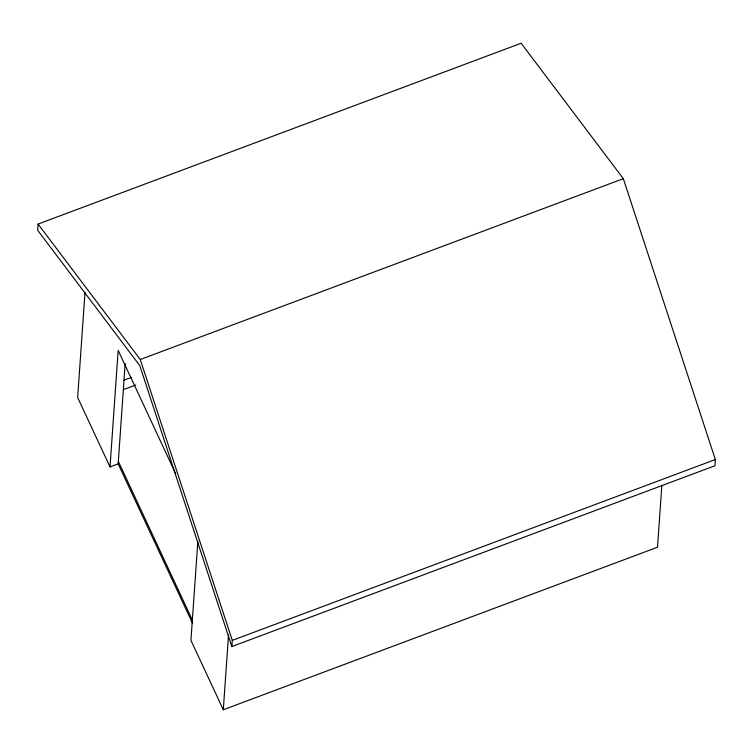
<?xml version="1.0" encoding="UTF-8"?>
<svg xmlns="http://www.w3.org/2000/svg" width="753" height="753" viewBox="0 0 753 753"><rect width="100%" height="100%" fill="white"/><g stroke="black" fill="none" stroke-linecap="round" stroke-linejoin="round"><path stroke-width="1.13" d="M38.083 224.074L37.65 230.267L139.832 365.704L231.849 646.573L714.917 465.749L715.35 459.546L623.333 178.677L521.151 43.241L38.083 224.074L140.265 359.51L232.282 640.379L231.849 646.573M85.004 292.371L77.653 397.528L110.023 466.907L118.165 463.867L125.167 363.643M110.023 466.907L118.165 350.399L175.75 473.844M197.86 541.332L190.933 640.37L223.302 709.759L657.52 547.215L661.849 485.29M223.302 709.759L228.526 634.977M140.265 359.51L623.333 178.677M123.821 380.246L131.521 377.366M123.586 389.565L135.681 385.037M232.282 640.379L715.35 459.546M118.334 461.382L192.297 619.945M118.165 463.867L192.627 623.484"/></g></svg>
